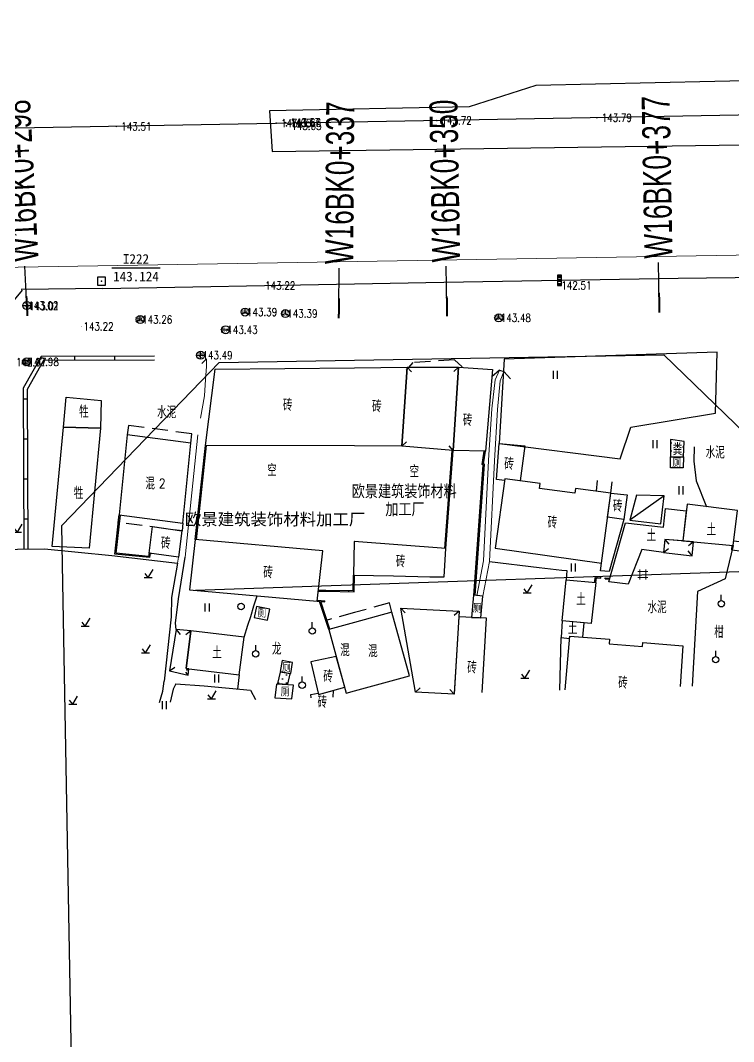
# Model space of a CAD drawing. Extents: x 529262 to 576451, y 2694391 to 2717535.
# Drawn here: x 565073.3 to 565162.3, y 2709541.3 to 2709668.8 of the extents above; entities that cross this region are included whole.
import ezdxf
from ezdxf.enums import TextEntityAlignment as Align
from ezdxf.xclip import XClip

# ---------------------------------------------------------------- set-up
doc = ezdxf.new("R2010")
doc.units = 0
doc.header["$XCLIPFRAME"] = 0
doc.linetypes.add('X5', pattern=[3, 2, -1])
for name, color, linetype in [('a红线图', 1, 'Continuous'), ('COMPONENT', 8, 'Continuous'), ('DLDW', 8, 'Continuous'), ('DLSS', 4, 'Continuous'), ('DMTZ', 8, 'Continuous'), ('GCD', 8, 'Continuous'), ('GXYZ', 8, 'Continuous'), ('JMD', 8, 'Continuous'), ('KZD', 8, 'Continuous'), ('PP-COM', 7, 'Continuous'), ('RD-中线', 40, 'Continuous'), ('RD-红线', 7, 'Continuous'), ('ZBTZ', 8, 'Continuous'), ('ZJ', 7, 'Continuous'), ('桩号标注_W16-', 7, 'Continuous')]:
    doc.layers.add(name, color=color, linetype=linetype)
doc.layers.add('SXSS', color=5, linetype='Continuous', lineweight=0)
doc.styles.add('HZ', font='rs.shx', dxfattribs={"width": 0.8, "bigfont": 'hztxt.shx'})
doc.styles.add('JieTuHzTxt', font='smsim.shx', dxfattribs={"width": 0.7, "bigfont": 'smfs.shx'})
doc.styles.add('宋体', font='', dxfattribs={"width": 0.75})
doc.styles.add('等线体', font='simhei.ttf')
doc.styles.get('宋体').set_extended_font_data('SimSun')
doc.linetypes.add('10421', pattern='A,2,[150,AAA.SHX,S=0.5,R=0,X=0,Y=0.5],1e-11', length=2.00000000001)
doc.linetypes.add('10422', pattern='A,0.75,[150,AAA.SHX,S=0.5,R=0,X=0,Y=0.5],1.5,[177,AAA.SHX,S=1,R=0,X=0,Y=0.4],0.75', length=3)
doc.linetypes.add('1161', pattern='A,0,[149,AAA.SHX,S=0.15,R=0,X=0,Y=0],-1.6', length=1.6)
pattern_1 = [(0, (114.997649441706, 2.568038124591112), (0.5, 0.5), [0, -1]), (0, (115.497649441706, 3.068038124591112), (0.5, 0.5), [0, -1])]

# ---------------------------------------------------------------- blocks, each defined once
blk = doc.blocks.new('A$C19FD0107')
at = {"layer": 'RD-中线', "color": 8, "linetype": 'Continuous'}
blk.add_lwpolyline([(-5280.165939964354, 15276.45972772036), (-7574.884956896305, 15234.77455975907, -0.04854962905347584), (-7632.826880350709, 15239.35331920953), (-9762.365544110537, 15617.81237432128)], format="xyb", dxfattribs=at)
at = {"layer": 'RD-红线', "color": 8, "linetype": 'Continuous', "flags": 128}
for points in [[(-5899.895973041654, 15235.47041615099), (-5844.411766111851, 15236.44110653596)], [(-5915.604678571224, 14996.8249245747), (-5919.454922318459, 15210.23765803315), (-5919.542874582112, 15215.11270881398)]]:
    blk.add_lwpolyline(points, dxfattribs=at)
at = {"layer": 'RD-红线', "color": 8, "linetype": 'Continuous'}
for points in [[(-5824.064504086971, 15216.76554957964), (-5844.411766111851, 15236.44110653596, 0.4146304891555328)], [(-5899.895973041654, 15235.47041615099), (-5919.542874582112, 15215.11270881398, 0.4143735600415619)]]:
    blk.add_lwpolyline(points, format="xyb", dxfattribs=at)
blk = doc.blocks.new('GC200')
at = {"linetype": 'Continuous', "const_width": 0.2, "flags": 128}
blk.add_lwpolyline([(-0.1, 0, 1), (0.1, 0, 1)], format="xyb", close=True, dxfattribs=at)
blk = doc.blocks.new('gc054')
at = {"color": 8}
for points in [[(-0.5, 0), (0, 0), (0.5, 0), (0.5, 2.6), (-0.5, 2.6), (-0.5, 0)], [(-0.5, 2.08), (0.5, 2.08)], [(-0.5, 1.56), (0.5, 1.56)], [(-0.5, 1.04), (0.5, 1.04)], [(-0.5, 0.52), (0.5, 0.52)]]:
    blk.add_lwpolyline(points, dxfattribs=at)
at = {"color": 8, "linetype": 'Continuous'}
for points in [[(0.5, 2.08), (0.5, 2.6), (-0.5, 2.6)], [(-0.5, 2.6), (-0.5, 2.08), (0.5, 2.08)], [(-0.5, 1.56), (-0.5, 1.04), (0.5, 1.04)], [(0.5, 1.56), (-0.5, 1.56), (0.5, 1.04)], [(0.5, 0), (0.5, 0.52), (-0.5, 0.52)], [(-0.5, 0.52), (0, 0), (0.5, 0)], [(-0.5, 0.52), (-0.5, 0), (0, 0)]]:
    blk.add_solid(points, dxfattribs=at)
blk = doc.blocks.new('gc125')
at = {"color": 8}
blk.add_line((0, 0.8), (0, 2.2), dxfattribs=at)
blk.add_circle((0, 0), 0.8, dxfattribs=at)
blk = doc.blocks.new('gc121')
at = {"color": 8}
for p, q in [((-0.5, -1), (-0.5, 1)), ((0.5, -1), (0.5, 1))]:
    blk.add_line(p, q, dxfattribs=at)
blk = doc.blocks.new('gc123')
at = {"color": 8}
for p, q in [((-1, 0), (1, 0)), ((0, 0), (-0.8, 1)), ((0, 0), (1.199999999999999, 2))]:
    blk.add_line(p, q, dxfattribs=at)
blk = doc.blocks.new('gc146')
for p, q in [((-1.25, 0.75), (1.25, 0.75)), ((-0.75, -1.25), (-0.75, 1.25)), ((0.75, -1.25), (0.75, 1.25)), ((-1.25, -0.75), (1.25, -0.75))]:
    blk.add_line(p, q)
blk = doc.blocks.new('gc122')
at = {"color": 8}
blk.add_circle((0, 0), 0.8, dxfattribs=at)
blk = doc.blocks.new('gc115')
at = {"color": 8}
blk.add_lwpolyline([(-1, -0.9999999999999996), (1, -0.9999999999999984), (0.9999999999999992, 1.000000000000001), (-1.000000000000001, 1)], close=True, dxfattribs=at)
blk.add_point((0, 0), dxfattribs=at)
blk = doc.blocks.new('gcbj0101')
blk.add_line((-1, 0), (1, 0))
blk.add_circle((0, 0), 1)
blk = doc.blocks.new('gcbj0102')
for p, q in [((-1, 0), (1, 0)), ((-8.881784197001252e-16, -1), (-8.881784197001252e-16, 1))]:
    blk.add_line(p, q)
blk.add_circle((0, 0), 1)
blk = doc.blocks.new('gcbj0103')
for p, q in [((-1, 0), (1, 0)), ((-0.9009279699931144, 0.4339686542644392), (0.9009279699931144, 0.4339686542644392)), ((-0.8840719287007585, -0.4673508584386284), (0.8840719287007585, -0.4673508584386284))]:
    blk.add_line(p, q)
blk.add_circle((0, 0), 1)
blk = doc.blocks.new('gcbj0107')
for q in [(-0.8660254037844384, -0.4999999999999998), (0, 1), (0.8660254037844384, -0.5)]:
    blk.add_line((0, 0), q)
blk.add_circle((0, 0), 1)

msp = doc.modelspace()

# ---------------------------------------------------------------- hatches: boundary and pattern name
at = {"layer": 'DLDW', "linetype": 'Continuous'}
h = msp.add_hatch(dxfattribs=at)
h.set_pattern_fill('1061', color=252, scale=0.5, style=0)
h.set_pattern_definition(pattern_1)
h.paths.add_polyline_path([(565156.0366494417, 2709614.307038125), (565156.1106494417, 2709616.202038124), (565154.4176494417, 2709616.478038125), (565154.4316494417, 2709614.314038125)])
h = msp.add_hatch(dxfattribs=at)
h.set_pattern_fill('1061', color=252, scale=0.5, style=0)
h.set_pattern_definition(pattern_1)
h.paths.add_polyline_path([(565105.716011559, 2709587.414841831), (565105.3549014652, 2709586.001376469), (565106.6767727254, 2709585.895025252), (565106.9502618792, 2709587.186408776)])

# ---------------------------------------------------------------- linework, layer by layer
at = {"layer": 'a红线图', "color": 8, "linetype": 'Continuous', "lineweight": 0, "flags": 128}
msp.add_lwpolyline([(564727.3493957546, 2709632.223301562), (566623.018203956, 2709663.858311703)], dxfattribs=at)
msp.add_lwpolyline([(564727.3493957546, 2709632.223301562), (566623.018203956, 2709663.858311703)], dxfattribs=at)
at = {"layer": 'DLDW', "color": 252, "linetype": 'Continuous', "flags": 128}
for points, elevation in [([(565083.3446494415, 2709621.355038125), (565083.2706494418, 2709617.869038125), (565078.6816494417, 2709618.024038125), (565079.0096494417, 2709621.768038125)], -523.308), ([(565083.2706494418, 2709617.869038125), (565081.8686494417, 2709602.876038125), (565077.2636494418, 2709603.086038125), (565078.6816494417, 2709618.024038125)], -522.2979999999999), ([(565156.0366494417, 2709614.307038125), (565156.1106494417, 2709616.202038124), (565154.4176494417, 2709616.478038125), (565154.4316494417, 2709614.314038125)], -523.207), ([(565156.0366494417, 2709614.307038125), (565156.0186494418, 2709612.928038124), (565154.4136494417, 2709612.935038125), (565154.4316494417, 2709614.314038125)], -523.207), ([(565131.0006494417, 2709596.890038125), (565129.8326494416, 2709597.007038125), (565129.584318305, 2709594.245854987), (565130.7527471913, 2709594.192698412)], 141.957), ([(565107.2576494417, 2709588.613038125), (565105.9576494417, 2709588.855038125), (565105.7186494417, 2709587.481038125), (565107.0186494418, 2709587.239038125)], 143.137), ([(565105.716011559, 2709587.414841831), (565105.3549014652, 2709586.001376469), (565106.6767727254, 2709585.895025252), (565106.9502618792, 2709587.186408776)], -522.187)]:
    msp.add_lwpolyline(points, close=True, dxfattribs=dict(at, elevation=elevation))
at = {"layer": 'DLDW', "color": 252, "linetype": 'Continuous'}
for points in [[(565102.7306494417, 2709595.625038125), (565102.4486494417, 2709594.235038125), (565104.1236494418, 2709593.902038125), (565104.4056494418, 2709595.292038124)], [(565105.2596494417, 2709585.907038125), (565105.0596494417, 2709584.200038125), (565107.1806494417, 2709584.083038125), (565107.3806494419, 2709585.790038125)]]:
    msp.add_lwpolyline(points, close=True, dxfattribs=at)
at = {"layer": 'DLSS', "linetype": 'Continuous'}
for p, q in [((565096.4906494418, 2709626.524038124), (565095.9373922425, 2709625.946191716)), ((565122.2646494417, 2709626.075038125), (565121.4171200552, 2709625.115822852)), ((565127.4736494418, 2709626.397038125), (565128.4328647142, 2709625.549508738)), ((565133.0826494417, 2709625.125038125), (565132.1062100631, 2709624.297411313)), ((565133.0826494417, 2709625.125038125), (565133.6036494417, 2709624.969038125)), ((565133.6036494417, 2709624.969038125), (565134.4675772154, 2709624.024565361))]:
    msp.add_line(p, q, dxfattribs=at)
at = {"layer": 'DLSS', "linetype": 'X5'}
msp.add_line((565127.4736494418, 2709626.397038125), (565122.2646494417, 2709626.075038125), dxfattribs=at)
at = {"layer": 'DLSS', "linetype": 'Continuous', "flags": 128}
msp.add_lwpolyline([(565364.9976494417, 2709664.818708664), (565337.6836494417, 2709664.342038125), (565314.6416494417, 2709663.947038125), (565228.6036494419, 2709662.415038124), (565167.4086494416, 2709661.335038124), (565137.6215533414, 2709660.670311329), (565129.2929936056, 2709658.021870563), (565104.3776615412, 2709657.524495533), (565104.7232255861, 2709652.443509871), (565166.3746494417, 2709653.290038125), (565230.8426494418, 2709654.542038125), (565300.3636494417, 2709655.646038125), (565348.4076494419, 2709656.515038125)], dxfattribs=at)
at = {"layer": 'DLSS', "linetype": 'Continuous', "elevation": 143.087, "flags": 128}
for points in [[(565114.9976494417, 2709635.90453601), (565126.1326494417, 2709636.107038124), (565155.4006494418, 2709636.613038124), (565173.1646494417, 2709636.835038125), (565201.1316494417, 2709637.390038125), (565230.1166494418, 2709637.912038125), (565261.0206494418, 2709638.477038124), (565303.8826494417, 2709639.224038125), (565345.9206494418, 2709639.963038124), (565364.9976494417, 2709640.280246599)], [(565083.5726494418, 2709635.333038125), (565114.9976494417, 2709635.90453601)], [(565083.5726494418, 2709635.333038125), (565073.384824555, 2709635.205575403)]]:
    msp.add_lwpolyline(points, dxfattribs=at)
at = {"layer": 'DMTZ', "linetype": '10421', "elevation": 142.555, "flags": 128}
msp.add_lwpolyline([(565073.497425805, 2709635.103021816), (565071.5151219636, 2709632.721537305), (565070.6776158307, 2709632.118577105), (565070.1416136157, 2709631.381621189), (565069.9596494418, 2709630.679038125), (565069.9790378212, 2709629.621183154), (565069.85134273, 2709626.612894871), (565069.8649078797, 2709618.335594292), (565069.6897541985, 2709615.577150593), (565069.5016494417, 2709604.386038125), (565069.5812407734, 2709596.684944711), (565069.4139929704, 2709590.089843709), (565069.2757001425, 2709583.941176486)], dxfattribs=at)
at = {"layer": 'DMTZ', "linetype": '10422', "ltscale": 0.5, "elevation": -524.099, "flags": 128}
msp.add_lwpolyline([(565148.6036494419, 2709606.483038125), (565146.7561535202, 2709599.986980646), (565145.6811803194, 2709600.045610313), (565145.7916494417, 2709601.035038125)], dxfattribs=at)
at = {"layer": 'DMTZ', "linetype": '10422', "flags": 128}
msp.add_lwpolyline([(565092.7166494417, 2709592.733038125), (565092.6616494417, 2709593.537038125), (565093.0046494416, 2709596.560038125), (565093.8536494419, 2709601.756038125)], dxfattribs=at)
at = {"layer": 'DMTZ', "linetype": '10422', "elevation": -522.808, "flags": 128}
msp.add_lwpolyline([(565140.5973329457, 2709585.165533494), (565140.7776494417, 2709591.720038125)], dxfattribs=at)
at = {"layer": 'DMTZ', "linetype": '10421', "flags": 128}
msp.add_lwpolyline([(565090.6616050708, 2709583.638646449), (565091.0416494417, 2709585.032038125), (565091.2396494417, 2709586.280038124)], dxfattribs=at)
at = {"layer": 'JMD', "linetype": 'Continuous'}
for p, q in [((565075.4637844872, 2709626.066175908), (565075.897903918, 2709625.818102694)), ((565080.0269069399, 2709626.834572641), (565080.0287968101, 2709626.334576212)), ((565085.0268712237, 2709626.853471342), (565085.0287610939, 2709626.353474914)), ((565121.5656494417, 2709625.504038125), (565122.1122204408, 2709624.919863371)), ((565127.9746494417, 2709625.521038125), (565127.3920267634, 2709624.972812975)), ((565073.6379248998, 2709621.552140214), (565074.1379225575, 2709621.553670663)), ((565073.6532293836, 2709616.552163637), (565074.1532270414, 2709616.553694086)), ((565120.8830640572, 2709615.647182892), (565121.491643501, 2709616.166443002)), ((565127.3107054157, 2709615.074120593), (565126.78972185, 2709615.6812253)), ((565127.3107054157, 2709615.074120593), (565127.1611319504, 2709615.085424508)), ((565096.1787420905, 2709613.905155224), (565096.327888847, 2709613.889178834)), ((565131.1143717989, 2709611.948011366), (565130.9647639744, 2709611.958851056)), ((565073.6685338675, 2709611.55218706), (565074.1685315252, 2709611.553717508)), ((565127.0162914693, 2709611.178433536), (565126.8667180041, 2709611.18973745)), ((565153.6296494417, 2709609.414038125), (565149.3506494418, 2709606.387038125)), ((565095.6461957662, 2709608.933596674), (565095.7953425226, 2709608.917620284)), ((565085.6086494417, 2709607.050038124), (565085.7576892214, 2709607.033092797)), ((565130.7530488108, 2709606.961083885), (565130.6034409864, 2709606.971923574)), ((565073.6838383513, 2709606.552210483), (565074.183836009, 2709606.553740931)), ((565126.6394943129, 2709606.19265136), (565126.4899208477, 2709606.203955275)), ((565085.3858494418, 2709605.090438125), (565085.5348892213, 2709605.073492798)), ((565153.5296494417, 2709602.365038124), (565154.1572560314, 2709602.861132842)), ((565153.7246494417, 2709603.999038125), (565154.2285500967, 2709603.37768144)), ((565157.2752826393, 2709603.681363039), (565156.6614373311, 2709603.168338734)), ((565088.0004131715, 2709601.854332746), (565088.0154303819, 2709602.003579131)), ((565089.4951908954, 2709602.270171008), (565089.3471332949, 2709602.294232325)), ((565089.4951908954, 2709602.270171008), (565089.643248496, 2709602.246109692)), ((565130.3917258226, 2709601.974156405), (565130.2421179982, 2709601.984996094)), ((565157.1206494417, 2709601.953038125), (565156.6153378997, 2709602.573247964)), ((565145.2683154896, 2709599.202636982), (565145.2823082602, 2709599.351982896)), ((565145.7336494417, 2709599.159038125), (565145.7476422122, 2709599.30838404)), ((565146.2636494418, 2709599.056038125), (565146.2776422121, 2709599.20538404)), ((565146.5966494415, 2709599.024838125), (565146.6106422121, 2709599.174184039)), ((565145.1006494418, 2709598.605038125), (565144.9518767385, 2709598.624187086)), ((565114.2440028621, 2709597.605352263), (565114.2407799222, 2709597.455386892)), ((565110.8935445414, 2709596.209504489), (565110.9068339878, 2709596.358914631)), ((565111.264807941, 2709596.176482065), (565111.2780973875, 2709596.325892207)), ((565120.7800790358, 2709595.411152663), (565121.3026868168, 2709594.805445549)), ((565111.0702380796, 2709594.83287892), (565111.2125176094, 2709594.880381924)), ((565128.0286494417, 2709595.025038125), (565127.4317956902, 2709594.492341589)), ((565092.7166494417, 2709592.733038125), (565093.2114682461, 2709592.104425087)), ((565094.5686494416, 2709592.593038125), (565093.9483273601, 2709592.087864377)), ((565091.8766494417, 2709587.581038125), (565092.5433802682, 2709588.023158023)), ((565094.3080597953, 2709587.842572507), (565094.019984344, 2709587.628135074)), ((565094.2046494418, 2709587.016038125), (565093.9220865102, 2709587.390394613)), ((565122.5876494417, 2709584.922038124), (565123.1942492753, 2709585.443609445)), ((565127.4026494419, 2709584.649038125), (565126.8709742432, 2709585.24680186))]:
    msp.add_line(p, q, dxfattribs=at)
at = {"layer": 'JMD', "linetype": 'Continuous', "flags": 128}
for points in [[(565133.670989788, 2709626.480967272), (565133.0236494415, 2709615.962038125), (565148.130750084, 2709614.05784685), (565149.4857099028, 2709618.015657875), (565160.0503110123, 2709619.740715507), (565160.2327381736, 2709627.392792573)], [(565114.9331858658, 2709603.716524926), (565114.9331858658, 2709603.716524926), (565114.8432884901, 2709599.533545005), (565119.8456494417, 2709599.426038125), (565124.4056494418, 2709599.328038125), (565126.1576494419, 2709599.309038125), (565126.3869448014, 2709602.850914748)]]:
    msp.add_lwpolyline(points, close=True, dxfattribs=at)
for points in [[(565090.0268355075, 2709626.872370044), (565075.8939503125, 2709626.818951027), (565073.6339095394, 2709622.863958883), (565073.6953676991, 2709602.785571243)], [(565090.0287253776, 2709626.372373615), (565076.1847347243, 2709626.320046552), (565074.1343161453, 2709622.731885901), (565074.1953653569, 2709602.787101691)], [(565095.1136494417, 2709603.962038125), (565096.3746494417, 2709615.734038125)], [(565095.2630916375, 2709603.948819791), (565096.5251636389, 2709615.730827406)], [(565126.2373713362, 2709602.862218662), (565127.1611319504, 2709615.085424508)], [(565126.3869448014, 2709602.850914748), (565127.3107054157, 2709615.074120593)], [(565085.0516494418, 2709602.151038124), (565085.6086494417, 2709607.050038124)], [(565085.2178550422, 2709602.285071894), (565085.7576892214, 2709607.033092797)], [(565114.9976494417, 2709603.711653134), (565114.9331858658, 2709603.716524926), (565114.9331858658, 2709603.716524926), (565114.8432884901, 2709599.533545005), (565114.9976494417, 2709599.530227599)], [(565089.4951908954, 2709602.270171008), (565089.4046494418, 2709601.713038125), (565085.0516494418, 2709602.151038124)], [(565089.3471332949, 2709602.294232325), (565089.2792324657, 2709601.876415035), (565085.2178550422, 2709602.285071894)], [(565110.4941326117, 2709597.535906944), (565111.3941189686, 2709597.516565132), (565114.9483341562, 2709597.440180683), (565114.9932538616, 2709599.530322065)], [(565110.4973555517, 2709597.685872316), (565111.3973419087, 2709597.666530503), (565114.8015917247, 2709597.593368994), (565114.8432884901, 2709599.533545005)], [(565144.9518767385, 2709598.624187086), (565145.04837457, 2709599.373901008), (565145.7476422122, 2709599.30838404)], [(565145.1006494418, 2709598.605038125), (565145.1786494417, 2709599.211038125), (565145.7336494417, 2709599.159038125)], [(565146.2636494418, 2709599.056038125), (565146.8017086571, 2709599.005625369)], [(565146.2776422121, 2709599.20538404), (565146.8431400065, 2709599.152400463)], [(565110.3499388883, 2709596.408448267), (565111.2780973875, 2709596.325892207)], [(565110.3366494417, 2709596.259038125), (565110.6019638383, 2709596.235439449)], [(565111.7726494417, 2709592.729038125), (565110.6019638383, 2709596.235439449)], [(565110.7649431597, 2709596.220943077), (565111.264807941, 2709596.176482065)], [(565111.917481634, 2709592.768895473), (565110.7649431597, 2709596.220943077)]]:
    msp.add_lwpolyline(points, dxfattribs=at)
for points, elevation in [([(565114.9976494417, 2709615.66804018), (565096.3746494417, 2709615.734038125), (565097.5724687768, 2709625.241968177), (565114.9976494417, 2709625.432297932)], -521.0839999999998), ([(565114.9976494417, 2709625.432297932), (565121.5656494417, 2709625.504038125), (565120.8830640572, 2709615.647182892), (565114.9976494417, 2709615.66804018)], -521.0839999999998), ([(565175.0672039746, 2709600.356494124), (565095.1238440833, 2709597.612157527)], 141.872), ([(565114.9976494417, 2709585.082417155), (565121.8386494417, 2709586.965038125), (565119.6506494418, 2709594.897038124), (565114.9976494417, 2709593.616547644)], -520.888), ([(565130.8997989594, 2709584.869011552), (565131.4706494417, 2709594.160038125), (565128.0196494417, 2709594.317038125), (565127.4326390086, 2709584.762996042)], 142.342), ([(565114.9976494417, 2709593.616547644), (565111.7726494417, 2709592.729038125), (565113.9606494417, 2709584.797038124), (565114.9976494417, 2709585.082417155)], -520.888), ([(565141.2757774997, 2709585.186278324), (565141.8546494417, 2709591.908038125), (565146.8016494417, 2709591.514038125), (565146.7545476371, 2709590.960856648), (565150.9438300857, 2709590.604151351), (565150.9866494418, 2709591.107038125), (565155.9596494418, 2709590.707038125), (565155.6246087238, 2709585.625023195)], -523.6989999999998), ([(565109.5724874972, 2709584.216885369), (565109.5466494417, 2709584.606038125), (565110.4412954751, 2709584.789077526), (565110.4806494418, 2709584.620038125), (565112.3337990536, 2709585.131219586), (565112.2926807462, 2709584.300060843)], 142.448)]:
    msp.add_lwpolyline(points, dxfattribs=dict(at, elevation=elevation))
for points, elevation in [([(565121.5656494417, 2709625.504038125), (565127.9746494417, 2709625.521038125), (565127.3107054157, 2709615.074120593), (565120.8830640572, 2709615.647182892)], -521.0839999999998), ([(565127.9746494417, 2709625.521038125), (565132.2076494417, 2709625.211038125), (565131.3336494418, 2709614.999038125), (565127.3107054157, 2709615.074120593)], -520.3330000000001), ([(565094.5546494417, 2709616.011038125), (565086.6216494418, 2709617.034038124), (565085.6086494417, 2709607.050038124), (565093.5416494418, 2709606.027038125)], 141.971), ([(565132.6856494417, 2709611.471038125), (565133.0236494415, 2709615.962038125), (565136.2536494418, 2709615.670038125), (565135.6564797688, 2709611.29211869), (565133.7436494417, 2709611.553038125), (565133.7121658121, 2709611.327648697), (565132.6856494417, 2709611.471038125)], 139.433), ([(565146.9606494417, 2709609.761038125), (565142.5556494417, 2709610.365038125), (565142.4729769097, 2709609.755282066), (565138.0683586609, 2709610.352473252), (565138.1496494417, 2709610.952038125), (565133.7436494417, 2709611.553038125), (565132.5356494418, 2709602.905038125), (565145.7916494417, 2709601.035038125)], -521.0169999999999), ([(565146.9606494417, 2709609.761038125), (565149.0246494417, 2709609.543038125), (565148.6036494419, 2709606.483038125), (565146.5582141264, 2709606.757059885)], -521.0169999999999), ([(565153.6296494417, 2709609.414038125), (565150.1726494418, 2709609.501038125), (565149.3506494418, 2709606.387038125), (565153.2370702993, 2709605.94697471)], 141.734), ([(565155.947101248, 2709603.800195403), (565153.7246494417, 2709603.999038125), (565153.5296494417, 2709602.365038124), (565150.8356494417, 2709602.720038124), (565149.1216494418, 2709598.410038125), (565146.7106494417, 2709598.683038125), (565148.7876494417, 2709606.041038125), (565153.5306445495, 2709605.503983929), (565153.7976494418, 2709607.862038125), (565156.3927454621, 2709607.553949329)], 141.639), ([(565093.4476494415, 2709605.076038124), (565093.0126494418, 2709601.776038125), (565089.3466494418, 2709602.291038125), (565089.7896494417, 2709605.583038125)], 144.132), ([(565095.1136494417, 2709603.962038125), (565094.4056494418, 2709597.676038125), (565110.3366494417, 2709596.259038125), (565111.0446494417, 2709602.545038125)], 141.872), ([(565153.5296494417, 2709602.365038124), (565157.1206494417, 2709601.953038125), (565157.2752826393, 2709603.681363039), (565153.7246494417, 2709603.999038125)], 141.637), ([(565141.4126494417, 2709598.957038125), (565145.1006494418, 2709598.605038125), (565144.5406494418, 2709593.490038125), (565140.9066494417, 2709593.839038125)], -522.8609999999999), ([(565120.7800790358, 2709595.411152663), (565128.0286494417, 2709595.025038125), (565127.4026494419, 2709584.649038125), (565122.5876494417, 2709584.922038124)], -520.663), ([(565143.4866494415, 2709591.794038125), (565143.6576727723, 2709593.574836929), (565140.9066494417, 2709593.839038125), (565140.7776494417, 2709591.720038125), (565141.8306494748, 2709591.629354703), (565141.8546494417, 2709591.908038125), (565143.4866494415, 2709591.794038125)], -523.062), ([(565094.5686494416, 2709592.593038125), (565092.7166494417, 2709592.733038125), (565091.8766494417, 2709587.581038125), (565094.2046494418, 2709587.016038125), (565094.3080597953, 2709587.842572507), (565093.9606494417, 2709587.886038125)], 142.126), ([(565094.5686494416, 2709592.593038125), (565093.9606494417, 2709587.886038125), (565100.5866494417, 2709587.057038125), (565101.2196494415, 2709591.781038124)], 142.126)]:
    msp.add_lwpolyline(points, close=True, dxfattribs=dict(at, elevation=elevation))
at = {"layer": 'JMD', "linetype": 'X5'}
for points in [[(565094.5546494417, 2709616.011038125), (565094.6786494417, 2709617.187038125), (565086.7676494417, 2709618.210038125), (565086.6216494418, 2709617.034038124)], [(565162.0882649139, 2709603.250745606), (565162.0246494417, 2709602.706038124), (565163.8056494417, 2709602.498038125), (565163.9315343298, 2709603.575927481), (565162.3162536635, 2709603.764573398)]]:
    msp.add_lwpolyline(points, dxfattribs=at)
at = {"layer": 'JMD', "linetype": 'Continuous'}
for points in [[(565094.5546494417, 2709616.011038125), (565086.6216494418, 2709617.034038124)], [(565129.8810932911, 2709597.002185445), (565131.06201923, 2709613.301153988), (565130.9344691543, 2709613.35045906), (565131.1823922734, 2709615.001861122)], [(565130.0304028346, 2709596.987228924), (565131.2196494418, 2709613.401038124), (565131.1006494417, 2709613.447038125), (565131.3336494418, 2709614.999038125)], [(565153.6296494417, 2709609.414038125), (565150.1726494418, 2709609.501038125)], [(565095.1136494417, 2709603.962038125), (565094.4056494418, 2709597.676038125)], [(565093.0126494418, 2709601.776038125), (565089.3466494418, 2709602.291038125)]]:
    msp.add_lwpolyline(points, dxfattribs=at)
for points in [[(565162.2526494417, 2709603.236038125), (565162.7756494418, 2709607.582038125), (565156.4916494415, 2709608.387038125), (565155.947101248, 2709603.800195403)], [(565112.6965821944, 2709589.37957076), (565109.5326494417, 2709588.692038125), (565110.4806494418, 2709584.620038125), (565113.7599509554, 2709585.524616001)]]:
    msp.add_lwpolyline(points, close=True, dxfattribs=at)
at = {"layer": 'JMD', "linetype": 'X5', "elevation": 141.971, "flags": 128}
msp.add_lwpolyline([(565093.5416494418, 2709606.027038125), (565093.4556494417, 2709605.068038125), (565085.4866819535, 2709606.104223772), (565085.6086494417, 2709607.050038124)], dxfattribs=at)
at = {"layer": 'JMD', "linetype": 'X5', "elevation": -520.888}
for points in [[(565119.6506494418, 2709594.897038124), (565119.3416494417, 2709596.052038125), (565114.9976494417, 2709594.856583441)], [(565114.9976494417, 2709594.856583441), (565111.4636494417, 2709593.884038125), (565111.7726494417, 2709592.729038125)]]:
    msp.add_lwpolyline(points, dxfattribs=at)
at = {"layer": 'KZD', "linetype": 'Continuous'}
msp.add_line((565084.7104524311, 2709637.918237194), (565090.7104524311, 2709637.918237194), dxfattribs=at)
at = {"layer": 'SXSS', "color": 8, "linetype": 'Continuous', "flags": 128}
for points, elevation in [([(565095.7556494419, 2709619.145038125), (565096.2460313074, 2709621.908877951), (565096.3955662788, 2709623.977299139), (565096.5201774557, 2709625.59714279), (565096.4906494418, 2709626.524038124)], 141.602), ([(565095.4176494417, 2709617.060038125), (565093.8536494419, 2709601.756038125)], 141.563), ([(565130.267538144, 2709596.963474787), (565131.0869518885, 2709601.332344151), (565131.7104724579, 2709613.858533735)], 141.957), ([(565131.0006494417, 2709596.890038125), (565131.8176494418, 2709601.246038125), (565132.4436494417, 2709613.822038125)], 141.957), ([(565092.9036494417, 2709601.040038125), (565093.0126494418, 2709601.776038125)], 141.92)]:
    msp.add_lwpolyline(points, dxfattribs=dict(at, elevation=elevation))
at = {"layer": 'SXSS', "color": 8, "linetype": 'Continuous'}
for points in [[(565133.0826494417, 2709625.125038125), (565132.5211441084, 2709623.925410909), (565132.1136700192, 2709620.289635134), (565131.7110639096, 2709613.867967536)], [(565133.6036494417, 2709624.969038125), (565133.1616494417, 2709623.775038125), (565132.8456494417, 2709620.234038125), (565132.4436494417, 2709613.822038125)]]:
    msp.add_lwpolyline(points, dxfattribs=at)
at = {"layer": 'ZBTZ', "linetype": '1161', "flags": 128}
for points, elevation in [([(565157.3956494418, 2709615.572038125), (565157.3216417447, 2709613.766275357), (565157.623697878, 2709611.320035076), (565158.9209090724, 2709608.075842389)], 141.39), ([(565146.9606494417, 2709609.761038125), (565147.1396597432, 2709611.197012565)], -521.0169999999999), ([(565131.8176494418, 2709601.246038125), (565138.0126345437, 2709600.478384272), (565140.8781449392, 2709600.152782258), (565141.4968341575, 2709600.120223803), (565141.4126494417, 2709598.957038125)], 141.717), ([(565101.2196494415, 2709591.781038124), (565101.6620990097, 2709593.29207227), (565102.0472446575, 2709594.342388767), (565102.4323903054, 2709595.707797884), (565102.8263299613, 2709596.927051602)], 142.266), ([(565100.5866494417, 2709587.057038125), (565100.3740958429, 2709585.305303562)], 142.314), ([(565092.6796494419, 2709585.950038125), (565092.3316494417, 2709585.296038125), (565091.9634184667, 2709583.678452057)], 142.241)]:
    msp.add_lwpolyline(points, dxfattribs=dict(at, elevation=elevation))
at = {"layer": 'ZBTZ', "linetype": '1161', "ltscale": 0.5, "elevation": 141.646, "flags": 128}
msp.add_lwpolyline([(565145.2626494418, 2709611.360038124), (565145.1392127536, 2709610.0107879)], dxfattribs=at)
at = {"layer": 'ZBTZ', "linetype": 'Continuous'}
for points in [[(565069.518754624, 2709602.730975888), (565076.3066494417, 2709602.797038124), (565084.6756494415, 2709602.000038125), (565092.9036494417, 2709601.040038125)], [(565092.9036494417, 2709601.040038125), (565092.1426494417, 2709596.736038125), (565092.1076494417, 2709594.311038125), (565091.2396494417, 2709586.280038124)]]:
    msp.add_lwpolyline(points, dxfattribs=at)
at = {"layer": 'ZBTZ', "linetype": '1161'}
for points in [[(565162.2526494417, 2709603.236038125), (565161.2266494418, 2709599.064038124), (565157.8066494417, 2709597.494038125), (565157.1071410647, 2709585.670354655)], [(565092.6796494419, 2709585.950038125), (565096.2156494418, 2709585.715038124), (565102.0006494418, 2709585.145038125), (565102.6375287371, 2709584.004834816)]]:
    msp.add_lwpolyline(points, dxfattribs=at)
at = {"layer": '桩号标注_W16-'}
for p, q in [((565153.0211471514, 2709633.571451879), (565152.9332419847, 2709638.570679088)), ((565074.0994026418, 2709633.128535756), (565073.8323157259, 2709638.121397118)), ((565113.0323277601, 2709632.868298433), (565113.0657482534, 2709637.868186739)), ((565126.5250228654, 2709633.105550625), (565126.4371176987, 2709638.104777833))]:
    msp.add_line(p, q, dxfattribs=at)
at = {"layer": '桩号标注_W16-', "const_width": 0.25}
for points in [[(565152.9991708597, 2709634.821258681), (565153.0431234431, 2709632.321645077)], [(565074.0326309127, 2709634.376751097), (565074.1661743709, 2709631.880320416)], [(565113.0406828835, 2709634.118270509), (565113.0239726369, 2709631.618326356)], [(565126.5030465737, 2709634.355357427), (565126.5469991572, 2709631.855743823)]]:
    msp.add_lwpolyline(points, dxfattribs=at)

# ---------------------------------------------------------------- block references
at = {"layer": 'COMPONENT', "linetype": 'Continuous', "xscale": 0.5, "yscale": 0.5}
for name, p in [('gcbj0102', (565074.0787735943, 2709633.190002247)), ('gcbj0107', (565101.3247818807, 2709632.384881741)), ('gcbj0107', (565106.3566103233, 2709632.195031992)), ('gcbj0107', (565132.9899543719, 2709631.652565475)), ('gcbj0107', (565088.2333214752, 2709631.444686059)), ('gcbj0101', (565098.8908057217, 2709630.175191922)), ('gcbj0102', (565095.7742766782, 2709626.983712742)), ('gcbj0103', (565074.0549939346, 2709626.153474172))]:
    msp.add_blockref(name, p, dxfattribs=at)
at = {"layer": 'DLDW', "linetype": 'Continuous', "xscale": 0.5, "yscale": 0.5}
msp.add_blockref('gc054', (565140.563, 2709635.704, 117.963), dxfattribs=at)
msp.add_blockref('gc054', (565140.563, 2709635.704, 117.963), dxfattribs=at)
at = {"layer": 'GCD', "linetype": 'Continuous'}
ref = msp.add_blockref('GC200', (565105.2189215004, 2709655.969693065, 143.653), dxfattribs=dict(at, xscale=0.5, yscale=0.5, zscale=0.5))
ref.add_attrib('height', '143.65', dxfattribs={"linetype": 'Continuous', "height": 1, "style": 'HZ', "width": 0.8}).set_placement((565105.8189215004, 2709655.969693065, 143.653), align=Align.MIDDLE_LEFT)
ref = msp.add_blockref('GC200', (565106.3420903195, 2709656.043524306, 143.567), dxfattribs=dict(at, xscale=0.5, yscale=0.5, zscale=0.5))
ref.add_attrib('height', '143.57', dxfattribs={"linetype": 'Continuous', "height": 1, "style": 'HZ', "width": 0.8}).set_placement((565106.9420903195, 2709656.043524306, 143.567), align=Align.MIDDLE_LEFT)
ref = msp.add_blockref('GC200', (565106.4430903195, 2709655.998524306, 143.655), dxfattribs=dict(at, xscale=0.5, yscale=0.5, zscale=0.5))
ref.add_attrib('height', '143.66', dxfattribs={"linetype": 'Continuous', "height": 1, "style": 'HZ', "width": 0.8}).set_placement((565107.0430903195, 2709655.998524306, 143.655), align=Align.MIDDLE_LEFT)
ref = msp.add_blockref('GC200', (565125.2457122691, 2709656.304791576, 143.72), dxfattribs=dict(at, xscale=0.5, yscale=0.5, zscale=0.5))
ref.add_attrib('height', '143.72', dxfattribs={"linetype": 'Continuous', "height": 1, "style": 'HZ', "width": 0.8}).set_placement((565125.8457122691, 2709656.304791576, 143.72), align=Align.MIDDLE_LEFT)
ref = msp.add_blockref('GC200', (565145.2318696062, 2709656.655834363, 143.79), dxfattribs=dict(at, xscale=0.5, yscale=0.5, zscale=0.5))
ref.add_attrib('height', '143.79', dxfattribs={"linetype": 'Continuous', "height": 1, "style": 'HZ', "width": 0.8}).set_placement((565145.8318696062, 2709656.655834363, 143.79), align=Align.MIDDLE_LEFT)
ref = msp.add_blockref('GC200', (565085.2729583145, 2709655.569294684, 143.51), dxfattribs=dict(at, xscale=0.5, yscale=0.5, zscale=0.5))
ref.add_attrib('height', '143.51', dxfattribs={"linetype": 'Continuous', "height": 1, "style": 'HZ', "width": 0.8}).set_placement((565085.8729583145, 2709655.569294684, 143.51), align=Align.MIDDLE_LEFT)
ref = msp.add_blockref('GC200', (565106.5000903195, 2709655.642524306, 143.651), dxfattribs=dict(at, xscale=0.5, yscale=0.5, zscale=0.5))
ref.add_attrib('height', '143.65', dxfattribs={"linetype": 'Continuous', "height": 1, "style": 'HZ', "width": 0.8}).set_placement((565107.1000903195, 2709655.642524306, 143.651), align=Align.MIDDLE_LEFT)
ref = msp.add_blockref('GC200', (565103.5866241686, 2709635.681061415, 143.221), dxfattribs=dict(at, xscale=0.1999999999534339, yscale=0.1999999999534339, zscale=0.1999999999534339))
ref.add_attrib('height', '143.22', dxfattribs={"linetype": 'Continuous', "height": 1, "style": 'HZ', "width": 0.8}).set_placement((565103.8266241685, 2709635.681061415, 143.221), align=Align.MIDDLE_LEFT)
ref = msp.add_blockref('GC200', (565103.5866241686, 2709635.681061415, 143.221), dxfattribs=dict(at, xscale=0.1999999999534339, yscale=0.1999999999534339, zscale=0.1999999999534339))
ref.add_attrib('height', '143.22', dxfattribs={"linetype": 'Continuous', "height": 1, "style": 'HZ', "width": 0.8}).set_placement((565103.8266241685, 2709635.681061415, 143.221), align=Align.MIDDLE_LEFT)
ref = msp.add_blockref('GC200', (565140.5586241685, 2709635.707061415, 142.509), dxfattribs=dict(at, xscale=0.1999999999534339, yscale=0.1999999999534339, zscale=0.1999999999534339))
ref.add_attrib('height', '142.51', dxfattribs={"linetype": 'Continuous', "height": 1, "style": 'HZ', "width": 0.8}).set_placement((565140.7986241685, 2709635.707061415, 142.509), align=Align.MIDDLE_LEFT)
ref = msp.add_blockref('GC200', (565140.5586241685, 2709635.707061415, 142.509), dxfattribs=dict(at, xscale=0.1999999999534339, yscale=0.1999999999534339, zscale=0.1999999999534339))
ref.add_attrib('height', '142.51', dxfattribs={"linetype": 'Continuous', "height": 1, "style": 'HZ', "width": 0.8}).set_placement((565140.7986241685, 2709635.707061415, 142.509), align=Align.MIDDLE_LEFT)
ref = msp.add_blockref('GC200', (565074.0126241685, 2709633.182061415, 143.023), dxfattribs=dict(at, xscale=0.1999999999534339, yscale=0.1999999999534339, zscale=0.1999999999534339))
ref.add_attrib('height', '143.02', dxfattribs={"linetype": 'Continuous', "height": 1, "style": 'HZ', "width": 0.8}).set_placement((565074.2526241685, 2709633.182061415, 143.023), align=Align.MIDDLE_LEFT)
ref = msp.add_blockref('GC200', (565074.0126241685, 2709633.182061415, 143.023), dxfattribs=dict(at, xscale=0.1999999999534339, yscale=0.1999999999534339, zscale=0.1999999999534339))
ref.add_attrib('height', '143.02', dxfattribs={"linetype": 'Continuous', "height": 1, "style": 'HZ', "width": 0.8}).set_placement((565074.2526241685, 2709633.182061415, 143.023), align=Align.MIDDLE_LEFT)
ref = msp.add_blockref('GC200', (565074.1186241686, 2709633.134061415, 143.012), dxfattribs=dict(at, xscale=0.1999999999534339, yscale=0.1999999999534339, zscale=0.1999999999534339))
ref.add_attrib('height', '143.01', dxfattribs={"linetype": 'Continuous', "height": 1, "style": 'HZ', "width": 0.8}).set_placement((565074.3586241686, 2709633.134061415, 143.012), align=Align.MIDDLE_LEFT)
ref = msp.add_blockref('GC200', (565074.1186241686, 2709633.134061415, 143.012), dxfattribs=dict(at, xscale=0.1999999999534339, yscale=0.1999999999534339, zscale=0.1999999999534339))
ref.add_attrib('height', '143.01', dxfattribs={"linetype": 'Continuous', "height": 1, "style": 'HZ', "width": 0.8}).set_placement((565074.3586241686, 2709633.134061415, 143.012), align=Align.MIDDLE_LEFT)
ref = msp.add_blockref('GC200', (565101.3226241686, 2709632.386061415, 143.386), dxfattribs=dict(at, xscale=0.1999999999534339, yscale=0.1999999999534339, zscale=0.1999999999534339))
ref.add_attrib('height', '143.39', dxfattribs={"linetype": 'Continuous', "height": 1, "style": 'HZ', "width": 0.8}).set_placement((565101.5626241686, 2709632.386061415, 143.386), align=Align.MIDDLE_LEFT)
ref = msp.add_blockref('GC200', (565101.3226241686, 2709632.386061415, 143.386), dxfattribs=dict(at, xscale=0.1999999999534339, yscale=0.1999999999534339, zscale=0.1999999999534339))
ref.add_attrib('height', '143.39', dxfattribs={"linetype": 'Continuous', "height": 1, "style": 'HZ', "width": 0.8}).set_placement((565101.5626241686, 2709632.386061415, 143.386), align=Align.MIDDLE_LEFT)
ref = msp.add_blockref('GC200', (565106.3516241686, 2709632.193061415, 143.389), dxfattribs=dict(at, xscale=0.1999999999534339, yscale=0.1999999999534339, zscale=0.1999999999534339))
ref.add_attrib('height', '143.39', dxfattribs={"linetype": 'Continuous', "height": 1, "style": 'HZ', "width": 0.8}).set_placement((565106.5916241686, 2709632.193061415, 143.389), align=Align.MIDDLE_LEFT)
ref = msp.add_blockref('GC200', (565106.3516241686, 2709632.193061415, 143.389), dxfattribs=dict(at, xscale=0.1999999999534339, yscale=0.1999999999534339, zscale=0.1999999999534339))
ref.add_attrib('height', '143.39', dxfattribs={"linetype": 'Continuous', "height": 1, "style": 'HZ', "width": 0.8}).set_placement((565106.5916241686, 2709632.193061415, 143.389), align=Align.MIDDLE_LEFT)
ref = msp.add_blockref('GC200', (565132.9896241685, 2709631.664061415, 143.475), dxfattribs=dict(at, xscale=0.1999999999534339, yscale=0.1999999999534339, zscale=0.1999999999534339))
ref.add_attrib('height', '143.48', dxfattribs={"linetype": 'Continuous', "height": 1, "style": 'HZ', "width": 0.8}).set_placement((565133.2296241685, 2709631.664061415, 143.475), align=Align.MIDDLE_LEFT)
ref = msp.add_blockref('GC200', (565132.9896241685, 2709631.664061415, 143.475), dxfattribs=dict(at, xscale=0.1999999999534339, yscale=0.1999999999534339, zscale=0.1999999999534339))
ref.add_attrib('height', '143.48', dxfattribs={"linetype": 'Continuous', "height": 1, "style": 'HZ', "width": 0.8}).set_placement((565133.2296241685, 2709631.664061415, 143.475), align=Align.MIDDLE_LEFT)
ref = msp.add_blockref('GC200', (565080.9036241686, 2709630.589061415, 143.216), dxfattribs=dict(at, xscale=0.1999999999534339, yscale=0.1999999999534339, zscale=0.1999999999534339))
ref.add_attrib('height', '143.22', dxfattribs={"linetype": 'Continuous', "height": 1, "style": 'HZ', "width": 0.8}).set_placement((565081.1436241686, 2709630.589061415, 143.216), align=Align.MIDDLE_LEFT)
ref = msp.add_blockref('GC200', (565080.9036241686, 2709630.589061415, 143.216), dxfattribs=dict(at, xscale=0.1999999999534339, yscale=0.1999999999534339, zscale=0.1999999999534339))
ref.add_attrib('height', '143.22', dxfattribs={"linetype": 'Continuous', "height": 1, "style": 'HZ', "width": 0.8}).set_placement((565081.1436241686, 2709630.589061415, 143.216), align=Align.MIDDLE_LEFT)
ref = msp.add_blockref('GC200', (565088.2306241685, 2709631.443061415, 143.263), dxfattribs=dict(at, xscale=0.1999999999534339, yscale=0.1999999999534339, zscale=0.1999999999534339))
ref.add_attrib('height', '143.26', dxfattribs={"linetype": 'Continuous', "height": 1, "style": 'HZ', "width": 0.8}).set_placement((565088.4706241685, 2709631.443061415, 143.263), align=Align.MIDDLE_LEFT)
ref = msp.add_blockref('GC200', (565088.2306241685, 2709631.443061415, 143.263), dxfattribs=dict(at, xscale=0.1999999999534339, yscale=0.1999999999534339, zscale=0.1999999999534339))
ref.add_attrib('height', '143.26', dxfattribs={"linetype": 'Continuous', "height": 1, "style": 'HZ', "width": 0.8}).set_placement((565088.4706241685, 2709631.443061415, 143.263), align=Align.MIDDLE_LEFT)
ref = msp.add_blockref('GC200', (565098.8676241685, 2709630.174061415, 143.43), dxfattribs=dict(at, xscale=0.1999999999534339, yscale=0.1999999999534339, zscale=0.1999999999534339))
ref.add_attrib('height', '143.43', dxfattribs={"linetype": 'Continuous', "height": 1, "style": 'HZ', "width": 0.8}).set_placement((565099.1076241685, 2709630.174061415, 143.43), align=Align.MIDDLE_LEFT)
ref = msp.add_blockref('GC200', (565098.8676241685, 2709630.174061415, 143.43), dxfattribs=dict(at, xscale=0.1999999999534339, yscale=0.1999999999534339, zscale=0.1999999999534339))
ref.add_attrib('height', '143.43', dxfattribs={"linetype": 'Continuous', "height": 1, "style": 'HZ', "width": 0.8}).set_placement((565099.1076241685, 2709630.174061415, 143.43), align=Align.MIDDLE_LEFT)
ref = msp.add_blockref('GC200', (565095.7686241686, 2709626.986061415, 143.494), dxfattribs=dict(at, xscale=0.1999999999534339, yscale=0.1999999999534339, zscale=0.1999999999534339))
ref.add_attrib('height', '143.49', dxfattribs={"linetype": 'Continuous', "height": 1, "style": 'HZ', "width": 0.8}).set_placement((565096.0086241686, 2709626.986061415, 143.494), align=Align.MIDDLE_LEFT)
ref = msp.add_blockref('GC200', (565095.7686241686, 2709626.986061415, 143.494), dxfattribs=dict(at, xscale=0.1999999999534339, yscale=0.1999999999534339, zscale=0.1999999999534339))
ref.add_attrib('height', '143.49', dxfattribs={"linetype": 'Continuous', "height": 1, "style": 'HZ', "width": 0.8}).set_placement((565096.0086241686, 2709626.986061415, 143.494), align=Align.MIDDLE_LEFT)
ref = msp.add_blockref('GC200', (565072.5026241685, 2709626.136061415, 142.968), dxfattribs=dict(at, xscale=0.1999999999534339, yscale=0.1999999999534339, zscale=0.1999999999534339))
ref.add_attrib('height', '142.97', dxfattribs={"linetype": 'Continuous', "height": 1, "style": 'HZ', "width": 0.8}).set_placement((565072.7426241685, 2709626.136061415, 142.968), align=Align.MIDDLE_LEFT)
ref = msp.add_blockref('GC200', (565072.5026241685, 2709626.136061415, 142.968), dxfattribs=dict(at, xscale=0.1999999999534339, yscale=0.1999999999534339, zscale=0.1999999999534339))
ref.add_attrib('height', '142.97', dxfattribs={"linetype": 'Continuous', "height": 1, "style": 'HZ', "width": 0.8}).set_placement((565072.7426241685, 2709626.136061415, 142.968), align=Align.MIDDLE_LEFT)
ref = msp.add_blockref('GC200', (565074.0706241685, 2709626.150061415, 142.977), dxfattribs=dict(at, xscale=0.1999999999534339, yscale=0.1999999999534339, zscale=0.1999999999534339))
ref.add_attrib('height', '142.98', dxfattribs={"linetype": 'Continuous', "height": 1, "style": 'HZ', "width": 0.8}).set_placement((565074.3106241685, 2709626.150061415, 142.977), align=Align.MIDDLE_LEFT)
ref = msp.add_blockref('GC200', (565074.0706241685, 2709626.150061415, 142.977), dxfattribs=dict(at, xscale=0.1999999999534339, yscale=0.1999999999534339, zscale=0.1999999999534339))
ref.add_attrib('height', '142.98', dxfattribs={"linetype": 'Continuous', "height": 1, "style": 'HZ', "width": 0.8}).set_placement((565074.3106241685, 2709626.150061415, 142.977), align=Align.MIDDLE_LEFT)
at = {"layer": 'KZD', "linetype": 'Continuous', "xscale": 0.5, "yscale": 0.5, "zscale": 0.5}
msp.add_blockref('gc115', (565083.4136494417, 2709636.234038125, 143.124), dxfattribs=at)
at = {"layer": 'PP-COM'}
ref = msp.add_blockref('A$C19FD0107', (570997.9927985519, 2694390.602628201), dxfattribs=at)
XClip(ref).set_block_clipping_path([(-9366.438313488383, 14428.60439108219), (-3328.44807433628, 17452.748486375436)])
at = {"layer": 'SXSS', "color": 8, "linetype": 'Continuous', "xscale": 0.5, "yscale": 0.5, "zscale": 0.5}
msp.add_blockref('gc146', (565150.9696494418, 2709599.606038125, 141.926), dxfattribs=at)
at = {"layer": 'ZBTZ', "linetype": 'Continuous', "xscale": 0.5, "yscale": 0.5}
for name, p in [('gc121', (565140.0848195716, 2709624.538434162)), ('gc121', (565152.5267308615, 2709615.89673356)), ('gc121', (565155.7625391072, 2709610.119473165)), ('gc123', (565072.9138649536, 2709604.907237106)), ('gc123', (565089.2488876132, 2709599.242400993)), ('gc121', (565142.3288627903, 2709600.499789817)), ('gc123', (565136.5464808787, 2709597.337807185)), ('gc125', (565160.7672009675, 2709595.958485315)), ('gc121', (565096.6145278981, 2709595.49558924)), ('gc123', (565081.3813356414, 2709593.14884833)), ('gc125', (565109.7130102054, 2709592.556914286)), ('gc123', (565088.9164544711, 2709589.825089778)), ('gc125', (565102.6504373039, 2709589.697010798)), ('gc125', (565160.0616972727, 2709588.971574484)), ('gc123', (565136.2538884117, 2709586.660098877)), ('gc121', (565097.8124920289, 2709586.62464381)), ('gc125', (565108.448143589, 2709585.78421952)), ('gc123', (565097.1293078391, 2709584.061137564)), ('gc123', (565079.829986161, 2709583.399159153)), ('gc121', (565091.2777429724, 2709583.300506028))]:
    msp.add_blockref(name, p, dxfattribs=at)
at = {"layer": 'ZBTZ', "linetype": 'Continuous', "xscale": 0.5, "yscale": 0.5, "zscale": 0.5}
msp.add_blockref('gc122', (565100.8226869843, 2709595.613849942), dxfattribs=at)

# ---------------------------------------------------------------- texts
at = {"layer": 'DLDW', "color": 252, "linetype": 'Continuous', "style": 'HZ', "width": 0.8}
for s, height, p in [('牲', 1.5, (565081.2117634853, 2709620.012840423)), ('厕', 1, (565155.1939075389, 2709613.606853721)), ('牲', 1.5, (565080.5346589038, 2709609.85701221)), ('厕', 1, (565103.4126222068, 2709594.840939565)), ('厕', 1, (565130.3004877511, 2709595.455737612)), ('厕', 1, (565106.4806686664, 2709588.031068148)), ('厕', 1, (565106.3120956104, 2709584.996967627))]:
    msp.add_text(s, height=height, dxfattribs=at).set_placement(p, align=Align.MIDDLE)
at = {"layer": 'GXYZ', "linetype": 'Continuous', "style": '宋体'}
for s, p in [('污', (565074.0789762456, 2709633.183811754)), ('电缆', (565101.3688092041, 2709632.435103341)), ('电力', (565106.4006376467, 2709632.245253592)), ('通信', (565088.2773487986, 2709631.494907659)), ('通信', (565133.0339816953, 2709631.702787075)), ('供水', (565098.9177583312, 2709630.149001374)), ('污', (565095.7744793295, 2709626.977522249)), ('雨水', (565074.0572230979, 2709626.113077235))]:
    msp.add_text(s, height=0.5, dxfattribs=at).set_placement(p, align=Align.MIDDLE)
at = {"layer": 'JMD', "linetype": 'Continuous', "style": 'HZ', "width": 0.8}
for s, p in [('砖', (565107.2477108042, 2709620.771293621)), ('砖', (565118.3671319601, 2709620.602829284)), ('砖', (565129.7018701637, 2709618.881907657)), ('砖', (565134.8792656828, 2709613.421854771)), ('混', (565090.080855376, 2709610.974999494)), ('砖', (565148.4267378446, 2709608.165828131)), ('砖', (565140.2868485005, 2709606.112157079)), ('土', (565152.6226347911, 2709604.488715194)), ('土', (565160.1186584214, 2709605.208278298)), ('砖', (565092.0318386843, 2709603.518496466)), ('砖', (565121.3388018709, 2709601.245338841)), ('砖', (565104.8022061448, 2709599.876891352)), ('土', (565143.8509669771, 2709596.523334394)), ('土', (565142.7986568322, 2709592.88563207)), ('土', (565098.4361437069, 2709589.863234199)), ('混', (565114.3851956931, 2709590.163630298)), ('混', (565117.8765735553, 2709590.04184823)), ('砖', (565130.257665264, 2709587.984862456)), ('砖', (565112.2916087003, 2709586.896093977)), ('砖', (565149.0962726373, 2709586.084714108)), ('砖', (565111.5666350966, 2709583.68574648))]:
    msp.add_text(s, height=1.5, dxfattribs=at).set_placement(p, align=Align.MIDDLE_RIGHT)
msp.add_text('2', height=1.199999999999999, dxfattribs=at).set_placement((565090.5808553757, 2709610.974999494), align=Align.MIDDLE_LEFT)
at = {"layer": 'KZD', "linetype": 'Continuous', "style": '等线体'}
for s, p in [('I222', (565087.7104524311, 2709639.018237194)), ('143.124', (565087.7104524311, 2709636.818237194))]:
    msp.add_text(s, height=1.199999999999999, dxfattribs=at).set_placement(p, align=Align.MIDDLE)
at = {"layer": 'ZJ', "color": 8, "linetype": 'Continuous', "width": 0.8}
for s, style, p in [('水泥', 'HZ', (565091.5388222187, 2709619.946313824)), ('粪', 'HZ', (565155.2944338083, 2709615.319048122)), ('水泥', 'HZ', (565160.0079607493, 2709614.927026409)), ('空', 'HZ', (565104.6838240036, 2709612.711686134)), ('空', 'HZ', (565122.4558555168, 2709612.570650434)), ('欧景建筑装饰材料', '等线体', (565121.1912891763, 2709610.063006424)), ('加工厂', '等线体', (565121.2811062908, 2709607.787816618)), ('水泥', 'HZ', (565152.7433287507, 2709595.594219177)), ('柑', 'HZ', (565160.4805589893, 2709592.494385204)), ('龙', 'HZ', (565105.2828507402, 2709590.395240468))]:
    msp.add_text(s, height=1.5, dxfattribs=dict(at, style=style)).set_placement(p, align=Align.MIDDLE)
at = {"layer": 'ZJ', "color": 8, "linetype": 'Continuous', "style": '等线体'}
msp.add_text('欧景建筑装饰材料加工厂', height=1.5, dxfattribs=at).set_placement((565105.0699188564, 2709606.537125421), align=Align.MIDDLE)
at = {"layer": '桩号标注_W16-', "style": 'JieTuHzTxt', "width": 0.7}
for s, rotation, p in [('W16BK0+377', 91.00737090867176, (565152.924451468, 2709639.070601808)), ('W16BK0+298', 93.06204800483478, (565073.8056070342, 2709638.620683254)), ('W16BK0+337', 89.61702650620018, (565113.0690903027, 2709638.368175569)), ('W16BK0+350', 91.00737090867176, (565126.4283271821, 2709638.604700554))]:
    msp.add_text(s, height=3.5, rotation=rotation, dxfattribs=at).set_placement(p, align=Align.MIDDLE_LEFT)

doc.saveas('drawing.dxf')
